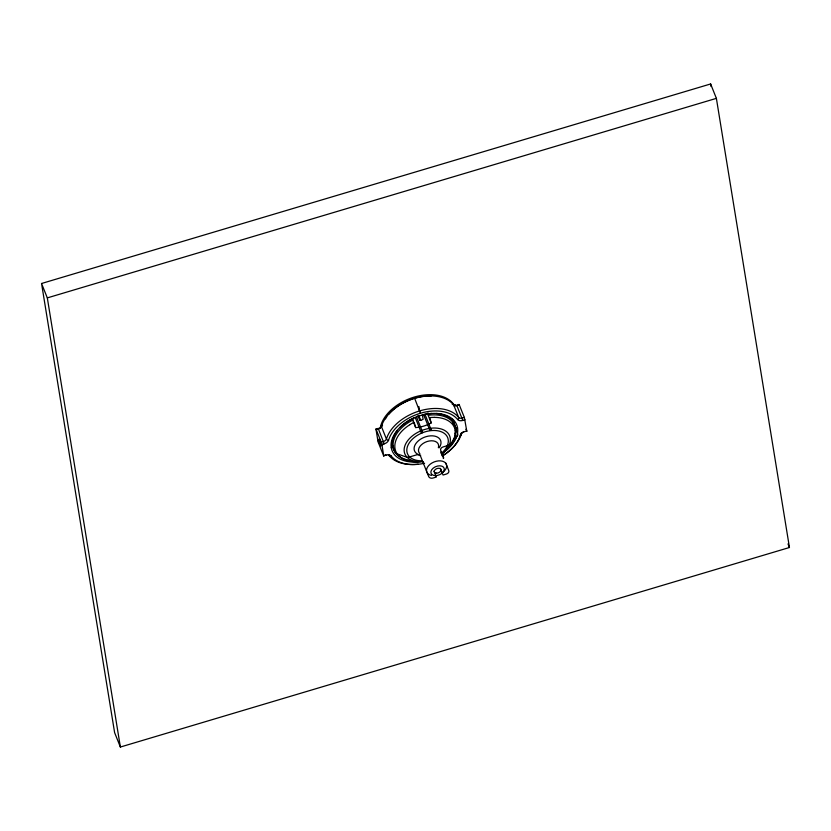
<?xml version="1.0" encoding="UTF-8"?>
<svg xmlns="http://www.w3.org/2000/svg" width="831" height="831" viewBox="0 0 831 831"><rect width="100%" height="100%" fill="white"/><g stroke="black" fill="none" stroke-linecap="round" stroke-linejoin="round"><path stroke-width="1.25" d="M419.146 416.362L419.79 420.154L420.704 420.424L423.093 419.333L422.491 415.386M421.369 432.826L422.699 432.39L421.39 432.909L415.157 417.297M429.876 430.333L431.196 429.856L429.876 430.333L423.654 414.762M375.955 429.035L378.053 441.853L383.787 456.177L381.699 443.359L375.996 429.056M378.167 428.38L375.955 429.471M41.55 283.496L710.63 83.962L716.384 98.359L789.45 547.504L120.37 747.038L114.616 732.641L41.55 283.496L47.315 297.893L120.37 747.038M47.315 297.893L716.384 98.359M455.45 404.583L454.11 404.977A40.065 25.595 -21.8 0 0 413.88 397.176A40.065 25.595 -21.8 0 0 380.359 427.435M453.404 405.538A5.277 3.366 -21.8 0 0 456.77 405.372L459.086 404.385L464.363 417.494L466.825 431.414L466.513 430.853M459.304 404.842L457.081 405.497A3.511 2.244 -21.8 0 1 453.664 404.926A40.065 25.595 -21.8 0 0 414.711 398.34A40.065 25.595 -21.8 0 0 381.408 426.469A3.511 2.244 -21.8 0 1 378.489 428.941L376.277 429.596M378.853 440.056L378.853 439.194L380.899 446.018L378.853 440.056L380.11 439.682M377.783 440.69L379.3 440.243M378.469 443.068L380.131 442.58M464.311 417.38L462.098 418.045A3.511 2.244 -21.8 0 1 458.681 417.463A40.065 25.595 -21.8 0 0 419.728 410.878A40.065 25.595 -21.8 0 0 386.425 439.007A3.511 2.244 -21.8 0 1 383.507 441.479L381.294 442.144M381.969 444.523L384.192 443.858A5.277 3.366 -21.8 0 0 388.576 440.16A38.309 24.473 -21.8 0 1 420.413 413.256A38.309 24.473 -21.8 0 1 457.652 419.551A5.277 3.366 -21.8 0 0 462.784 420.424L464.996 419.759M380.899 445.156L383.122 444.492M383.486 455.617L386.02 455.087L383.797 455.752M442.736 455.793A38.309 24.473 -21.8 0 0 460.229 435.351A5.277 3.366 -21.8 0 1 464.612 431.642L466.825 430.988M378.188 428.38L384.192 443.858M419.042 416.404L418.793 415.895M414.451 397.81L420.413 413.256M441.396 451.908L441.853 454.91M391.837 444.367L391.806 443.681M452.189 419.188L452.459 419.863M788.006 543.91L789.45 547.504M465.879 429.284L466.191 430.074M461.06 433.2L461.371 433.979A1.755 1.205 16.7 0 1 460.229 435.351M453.882 423.384L455.378 427.113A1.755 1.34 -9.2 0 0 457.549 427.872M452.874 421.784L457.663 433.772A3.511 2.68 -9.2 0 1 457.393 435.839L452.376 443.359A3.511 2.68 -9.2 0 1 450.309 444.793L443.058 446.953A3.511 2.68 -9.2 0 0 440.721 450.464L443.723 457.985M427.965 412.924L428.869 415.188A32.689 20.879 -21.8 0 1 454.058 424.132A32.689 20.879 -21.8 0 1 446.86 447.951M427.903 414.669L431.196 422.917A29.043 22.125 -9.2 0 1 415.666 427.612L412.373 419.302M445.738 463.002L448.74 470.533A3.511 2.68 -9.2 0 1 446.403 474.034L443.058 475.031L440.378 468.341M424.994 414.368L431.206 429.897M418.845 415.77L420.704 420.424M417.92 415.458L419.78 420.102M416.497 416.902L422.709 432.432M433.979 471.063L436.368 477.036L433.024 478.033A3.511 2.68 -9.2 0 1 428.671 476.516L420.642 456.448A3.511 2.68 -9.2 0 0 416.3 454.941L409.049 457.102A3.511 2.68 -9.2 0 1 406.39 457.071L397.062 453.83A3.511 2.67 -9.1 0 1 395.379 452.355L392.024 443.962M391.681 444.024L392.419 445.883A1.755 1.34 -9.2 0 1 391.256 447.639M388.804 454.744L389.116 455.533A40.065 25.595 -21.8 0 0 418.159 464.176M452.542 420.091L453.996 424.599M429.689 417.64L431.196 422.917M415.666 427.55L414.16 422.273A31.495 20.121 -21.8 0 0 409.828 424.683M462.784 420.424L456.77 405.372M710.63 83.962L711.045 86.517M418.897 406.556L419.717 411.574M442.726 456.032A3.459 0.602 59.8 0 1 441.126 452.853A3.459 0.602 59.8 0 1 441.5 452.209M442.819 455.45A3.459 0.935 69.3 0 1 443.297 458.525M429.689 417.64A31.453 20.089 -21.8 0 1 434.374 417.359M419.884 453.664A10.533 6.731 -21.8 0 1 427.103 441.521A10.533 6.731 -21.8 0 1 438.342 447.691M431.445 475.405A10.533 6.731 -21.8 0 1 428.713 465.568A10.533 6.731 -21.8 0 1 443.962 461.776A10.533 6.731 -21.8 0 1 442.352 472.694M420.704 455.222A14.044 8.975 -21.8 0 1 415.967 443.442A14.044 8.975 -21.8 0 1 434.405 436.057A14.044 8.975 -21.8 0 1 439.142 447.826M409.745 460.27A32.689 20.879 -21.8 0 1 393.136 443.328A32.689 20.879 -21.8 0 1 413.339 419.821M418.159 461.61A31.464 20.1 -21.8 0 1 415.843 461.683A31.64 20.204 -21.8 0 1 394.995 448.511A31.64 20.204 -21.8 0 1 409.849 424.703M434.364 417.38A31.64 20.204 -21.8 0 1 455.211 430.178A31.64 20.204 -21.8 0 1 441.313 453.768M455.544 428.464A3.511 2.68 -9.2 0 1 455.274 430.531M423.187 461.641A24.13 15.415 -21.8 0 1 406.089 443.12A24.13 15.415 -21.8 0 1 441.313 429.004A24.13 15.415 -21.8 0 1 441.801 454.173M422.46 460.758A21.648 13.826 -21.8 0 1 408.769 443.681A21.648 13.826 -21.8 0 1 439.765 431.247A21.648 13.826 -21.8 0 1 441.718 453.03M442.206 455.897A40.065 25.595 -21.8 0 0 461.371 433.979A3.511 2.244 -21.8 0 1 463.781 431.694M424.589 463.241A38.309 24.473 -21.8 0 1 391.141 455.949A1.755 1.33 -38.3 0 1 389.116 455.533A3.511 2.244 -21.8 0 0 388.347 454.973M436.223 413.474A33.043 21.107 -21.8 0 1 454.962 433.855M398.496 455.295A33.043 21.107 -21.8 0 1 397.311 430.448M400.22 427.144A33.043 21.107 -21.8 0 1 414.129 417.723M422.138 414.898A33.043 21.107 -21.8 0 1 431.673 413.423M421.275 461.537A34.798 22.229 -21.8 0 1 393.769 435.392A34.798 22.229 -21.8 0 1 446.361 415.417A34.798 22.229 -21.8 0 1 441.521 453.851M452.947 419.634A3.563 0.634 68.5 0 1 454.204 423.997A3.563 0.634 68.5 0 1 452.511 421.868M457.652 419.551A1.755 1.33 -38.3 0 0 458.681 417.463L453.664 404.926A1.755 1.33 -38.3 0 0 452.23 404.281M385.366 418.876A38.309 24.473 -21.8 0 1 386.716 416.83M388.804 414.16A38.309 24.473 -21.8 0 1 431.216 395.93M386.02 455.087A5.277 3.366 -21.8 0 1 391.141 455.949M388.576 440.16A1.755 1.205 16.7 0 1 386.425 439.017L381.408 426.469A1.755 1.205 16.7 0 1 382.551 425.108A5.277 3.366 -21.8 0 1 378.167 428.806M436.514 473.182A3.511 2.244 -21.8 0 0 440.887 469.525A3.511 2.244 -21.8 0 0 435.361 469.463A3.511 2.244 -21.8 0 0 436.514 473.182M435.319 475.633A7.022 4.487 -21.8 0 0 444.211 468.414A7.022 4.487 -21.8 0 0 433.231 468.123A7.022 4.487 -21.8 0 0 435.319 475.633"/></g></svg>
